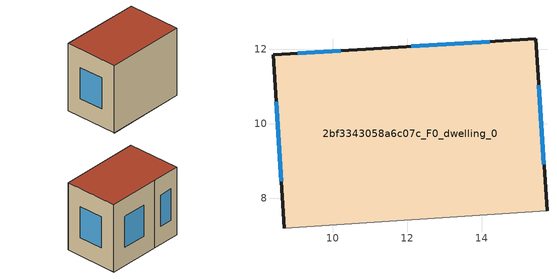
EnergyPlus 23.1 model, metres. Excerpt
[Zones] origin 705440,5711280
2bf3343058a6c07c_F0_dwelling_0
 floor ground (EU_floor_Construction): 15.44,12.27 15.75,7.66 8.71,7.2 8.4,11.84 10.88,12 z0
 wall outside (EU_wall_Construction): 15.75,7.66 15.44,12.27 10.88,12 8.4,11.84 8.71,7.2 z0:6
 wall adiabatic (EU_wall_Construction): 8.71,7.2 15.75,7.66 z0:6
 window (EU_Window_Construction): 8.49,10.59 8.63,8.45 / 10.21,11.96 9.07,11.89 / 14.22,12.2 12.11,12.07 / 15.67,8.91 15.53,11.03 z1.62:4.38
 roof outside (EU_roof_Construction): 15.75,7.66 15.44,12.27 10.88,12 8.4,11.84 8.71,7.2 z6
shading: 8.71,7.2 15.75,7.67 z0:6
[Building]
EU S2 Campaign: North Axis=0; Terrain=City; Solar Distribution=FullExterior
[Site:Location]
London: Latitude=51.5; Longitude=-0.5; Time Zone=0; Elevation=25
[SizingPeriod:WeatherFileDays]
AnnualSizingPeriod: Begin Month=1; Begin Day of Month=1; End Month=12; End Day of Month=31; Day of Week for Start Day=Monday; Use Weather File Daylight Saving Period=No; Use Weather File Rain and Snow Indicators=No
[MATERIAL]
EU_InternalMass_Material: Roughness=MediumRough; Thickness=0.1; Conductivity=1; Density=1800; Specific Heat=900; Thermal Absorptance=0.9; Solar Absorptance=0.7; Visible Absorptance=0.7
[MATERIAL:NOMASS] Roughness=MediumRough; Thermal Absorptance=0.9; Solar Absorptance=0.7; Visible Absorptance=0.7
Name | Thermal Resistance
EU_wall_NoMass | 0.555556
EU_roof_NoMass | 0.510204
EU_floor_NoMass | 1.68919
[WINDOWMATERIAL:SIMPLEGLAZINGSYSTEM]
EU_Window_SimpleGlazing: UFactor=3.96; Solar Heat Gain Coefficient=0.85; Visible Transmittance=0.85
[CONSTRUCTION]
EU_wall_Construction: EU_wall_NoMass
EU_roof_Construction: EU_roof_NoMass
EU_floor_Construction: EU_floor_NoMass
EU_InternalMass_Construction: EU_InternalMass_Material
EU_Window_Construction: EU_Window_SimpleGlazing
[ZONE]
2bf3343058a6c07c_F0_dwelling_0: Type=1; Multiplier=1; Ceiling Height=autocalculate; Volume=196.339; Floor Area=autocalculate; Part of Total Floor Area=Yes
[INTERNALMASS]
2bf3343058a6c07c_F0_dwelling_0_EU_InternalMass: Construction=EU_InternalMass_Construction; Zone or ZoneList=2bf3343058a6c07c_F0_dwelling_0; Surface Area=32.7227
[OTHEREQUIPMENT]
EU_Step8_InternalGain_2bf3343058a6c07c_F0_dwelling_0_f000: Fuel Type=Electricity; Zone or ZoneList or Space or SpaceList=2bf3343058a6c07c_F0_dwelling_0; Schedule=EU_Step8_GainSchedule_2bf3343058a6c07c_F0_dwelling_0_f000; Design Level Calculation Method=Watts/Area; Power per Zone Floor Area=1; Fraction Latent=0; Fraction Radiant=0; Fraction Lost=0; Carbon Dioxide Generation Rate=0; EndUse Subcategory=EU_Step8_InternalGains
[ZONEVENTILATION:DESIGNFLOWRATE]
EU_ConstantAir_2bf3343058a6c07c_F0_dwelling_0: Zone or ZoneList or Space or SpaceList=2bf3343058a6c07c_F0_dwelling_0; Schedule=EU_AlwaysOn; Design Flow Rate Calculation Method=AirChanges/Hour; Air Changes per Hour=0.48; Ventilation Type=Natural; Fan Pressure Rise=0; Fan Total Efficiency=1; Constant Term Coefficient=1; Temperature Term Coefficient=0; Velocity Term Coefficient=0; Velocity Squared Term Coefficient=0; Minimum Indoor Temperature=-100; Maximum Indoor Temperature=100; Delta Temperature=-100; Minimum Outdoor Temperature=-100; Maximum Outdoor Temperature=100; Maximum Wind Speed=40
[HVACTEMPLATE:THERMOSTAT]
EU_HeatOnly_2bf3343058a6c07c_F0_dwelling_0: Constant Heating Setpoint=20; Constant Cooling Setpoint=50
[HVACTEMPLATE:ZONE:IDEALLOADSAIRSYSTEM]
2bf3343058a6c07c_F0_dwelling_0: Template Thermostat=EU_HeatOnly_2bf3343058a6c07c_F0_dwelling_0; System Availability Schedule=EU_AlwaysOn; Maximum Heating Supply Air Temperature=50; Minimum Cooling Supply Air Temperature=13; Maximum Heating Supply Air Humidity Ratio=0.0156; Minimum Cooling Supply Air Humidity Ratio=0.0077; Heating Limit=NoLimit; Cooling Limit=NoLimit; Heating Availability Schedule=EU_AlwaysOn; Cooling Availability Schedule=EU_CoolingOff; Dehumidification Control Type=ConstantSensibleHeatRatio; Cooling Sensible Heat Ratio=0.7; Dehumidification Setpoint=60; Humidification Control Type=None; Humidification Setpoint=30; Outdoor Air Method=None; Outdoor Air Flow Rate per Person=0.00944; Outdoor Air Flow Rate per Zone Floor Area=0; Outdoor Air Flow Rate per Zone=0; Demand Controlled Ventilation Type=None; Outdoor Air Economizer Type=NoEconomizer; Heat Recovery Type=None; Sensible Heat Recovery Effectiveness=0.7; Latent Heat Recovery Effectiveness=0.65
[SIZING:ZONE]
2bf3343058a6c07c_F0_dwelling_0: Zone Cooling Design Supply Air Temperature Input Method=SupplyAirTemperature; Zone Cooling Design Supply Air Temperature=13; Zone Heating Design Supply Air Temperature Input Method=SupplyAirTemperature; Zone Heating Design Supply Air Temperature=50; Zone Cooling Design Supply Air Humidity Ratio=0.008; Zone Heating Design Supply Air Humidity Ratio=0.008; Cooling Design Air Flow Method=DesignDay; Cooling Design Air Flow Rate=0; Cooling Minimum Air Flow per Zone Floor Area=0.000762; Cooling Minimum Air Flow=0; Cooling Minimum Air Flow Fraction=0.2; Heating Design Air Flow Method=DesignDay; Heating Design Air Flow Rate=0; Heating Maximum Air Flow per Zone Floor Area=0.002032; Heating Maximum Air Flow=0.141576; Heating Maximum Air Flow Fraction=0.3; Account for Dedicated Outdoor Air System=No; Dedicated Outdoor Air System Control Strategy=NeutralSupplyAir; Dedicated Outdoor Air Low Setpoint Temperature for Design=autosize; Dedicated Outdoor Air High Setpoint Temperature for Design=autosize; Zone Load Sizing Method=Sensible Load Only No Latent Load; Zone Latent Cooling Design Supply Air Humidity Ratio Input Method=HumidityRatioDifference; Zone Cooling Design Supply Air Humidity Ratio Difference=0.005; Zone Latent Heating Design Supply Air Humidity Ratio Input Method=HumidityRatioDifference; Zone Humidification Design Supply Air Humidity Ratio Difference=0.005
[SCHEDULE:CONSTANT]
Name | Hourly Value
EU_AlwaysOn | 1
EU_CoolingOff | 0
[SCHEDULE:FILE]
EU_Step8_GainSchedule_2bf3343058a6c07c_F0_dwelling_0_f000: File=../../schedules/2bf3343058a6c07c/2bf3343058a6c07c_F0_dwelling_0_f000_gain.csv; Column Number=1; Rows to Skip at Top=0; Number of Hours of Data=8760; Column Separator=Comma; Interpolate to Timestep=No; Minutes per Item=60; Adjust Schedule for Daylight Savings=Yes
